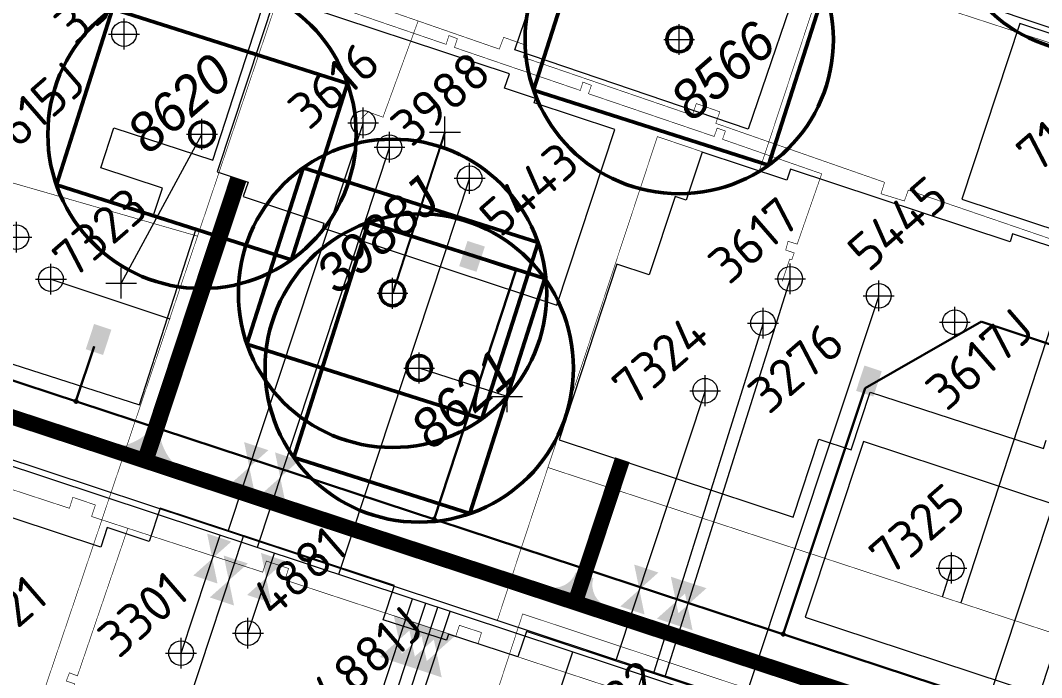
# Model space of a CAD drawing. Header units: millimetres. Extents: x 519 to 9564855, y -810 to 5021775.
# Drawn here: x 9542278.3 to 9542609.5, y 4997419.1 to 4997632.2 of the extents above; entities that cross this region are included whole.
import ezdxf
from ezdxf.enums import TextEntityAlignment as Align

# ---------------------------------------------------------------- set-up
doc = ezdxf.new("R2010")
doc.units = ezdxf.units.MM
doc.header["$LTSCALE"] = 2
doc.header["$MEASUREMENT"] = 0
doc.header["$PDMODE"] = 2
doc.header["$PDSIZE"] = 5
doc.linetypes.add('92051501$0$DASHED', pattern=[0.75, 0.5, -0.25])
for name, color, linetype in [('42 доп. скв. на 2009 год', 96, 'Continuous'), ('Existing roads', 41, 'Continuous'), ('Future Roads', 44, 'Continuous'), ('new 100 wells', 131, 'Continuous'), ('OilColl&Flowlines', 3, 'Continuous'), ('Stage 12 wells.Text&Frame', 52, 'Continuous'), ('Stage8 wlls text', 7, 'Continuous'), ('Wels of 13phase', 200, 'Continuous'), ('Скважины  2018 года', 7, 'Continuous'), ('Скважины - Конфликты наземки', 92, 'Continuous'), ('Скважины 2019г.', 241, 'Continuous'), ('Скважины на 2015 год', 7, 'Continuous'), ('Скважины на 2016 год.', 40, 'Continuous'), ('Скважины на 2020 год', 140, 'Continuous'), ('Скважины на 2021 год', 7, 'Continuous')]:
    doc.layers.add(name, color=color, linetype=linetype)
for name, color, linetype, lineweight in [('WELLS(drilled after 2000y)', 6, 'Continuous', 40), ('неф.коллектор', 94, 'g5_122_n', 30), ('Скважины на 2022 год', 60, 'Continuous', 13), ('Скважины на 2023 год', 201, 'Continuous', 20), ('Скважины на 2026', 222, 'Continuous', 50), ('Скважины на 2026 доп.', 222, 'Continuous', 50), ('Скважины на 2027 год', 20, 'Continuous', 50), ('Электро', 1, 'Continuous', 30), ('Электроснаб', 1, 'Continuous', 18), ('Электроснабжене', 1, 'Continuous', 18)]:
    doc.layers.add(name, color=color, linetype=linetype, lineweight=lineweight)
doc.styles.add('Elect', font='isocpeur.ttf')
doc.styles.add('GeoApp', font='', dxfattribs={"height": 1})
doc.styles.add('Line_GUGK', font='')
doc.styles.get("Standard").update_dxf_attribs({"font": 'isocpeur.ttf', "width": 0.5})
doc.styles.get('GeoApp').set_extended_font_data('D431', italic=True)
doc.styles.get('Line_GUGK').set_extended_font_data('Bm431', italic=True)
doc.linetypes.add('g5_122_n', pattern='A,1,-1,1.5,-0.3,["Н",GeoApp,S=1,R=0,X=0,Y=-0.5],-1.5,1.5,-1,4,-1,4,-1,3', length=20.8)

msp = doc.modelspace()

# ---------------------------------------------------------------- hatches: boundary and pattern name
at = {"layer": 'Existing roads', "lineweight": 0}
h = msp.add_hatch(color=256, dxfattribs=at)
h.paths.add_polyline_path([(9542321.91592, 4997498.69002), (9542323.50316, 4997498.09326, 0.155118741), (9542328.03582, 4997488.55625), (9542319.48022, 4997491.30939)])
h.paths.add_polyline_path([(9542320.39022, 4997499.26365), (9542321.91592, 4997498.69002), (9542319.48022, 4997491.30939), (9542310.68429, 4997494.13987, 0.161550784)])
msp.add_hatch(color=256, dxfattribs=at).paths.add_polyline_path([(9542468.96382, 4997442.01129, -0.406846034), (9542464.14232, 4997451.30732), (9542458.44152, 4997453.19362, -0.406846034), (9542449.02686, 4997448.60807)])
at = {"layer": 'Электро'}
for points in [[(9542420.62834, 4997552.52662), (9542426.24058, 4997550.66963), (9542428.94781, 4997558.85149), (9542423.33557, 4997560.70848)], [(9542299.49595, 4997525.57202), (9542305.10818, 4997523.71504), (9542307.81541, 4997531.8969), (9542302.20318, 4997533.75388)], [(9542557.68816, 4997518.40269), (9542552.07593, 4997520.25967), (9542549.3687, 4997512.07781), (9542554.98093, 4997510.22083)]]:
    msp.add_hatch(color=256, dxfattribs=at).paths.add_polyline_path(points)
at = {"layer": 'Электроснаб', "linetype": '92051501$0$DASHED', "lineweight": 0}
for points in [[(9542420.62834, 4997552.52662), (9542426.24058, 4997550.66963), (9542428.94781, 4997558.85149), (9542423.33557, 4997560.70848)], [(9542299.49595, 4997525.57202), (9542305.10818, 4997523.71504), (9542307.81541, 4997531.8969), (9542302.20318, 4997533.75388)], [(9542557.68816, 4997518.40269), (9542552.07593, 4997520.25967), (9542549.3687, 4997512.07781), (9542554.98093, 4997510.22083)]]:
    msp.add_hatch(color=1, dxfattribs=at).paths.add_polyline_path(points)
at = {"layer": 'Электроснабжене', "linetype": '92051501$0$DASHED', "lineweight": 0}
for points in [[(9542420.62834, 4997552.52662), (9542426.24058, 4997550.66963), (9542428.94781, 4997558.85149), (9542423.33557, 4997560.70848)], [(9542299.49595, 4997525.57202), (9542305.10818, 4997523.71504), (9542307.81541, 4997531.8969), (9542302.20318, 4997533.75388)], [(9542557.68816, 4997518.40269), (9542552.07593, 4997520.25967), (9542549.3687, 4997512.07781), (9542554.98093, 4997510.22083)]]:
    msp.add_hatch(color=1, dxfattribs=at).paths.add_polyline_path(points)

# ---------------------------------------------------------------- linework, layer by layer
at = {"color": 1, "linetype": 'ByBlock', "lineweight": 0, "ltscale": 80}
msp.add_line((9542321.05625, 4997728.06518), (9542748.71131, 4997583.88486), dxfattribs=at)
at = {"layer": '42 доп. скв. на 2009 год', "color": 0, "linetype": 'ByBlock', "lineweight": 0}
msp.add_lwpolyline([(9542320.06132, 4997463.2551), (9542306.43745, 4997467.76299), (9542304.33518, 4997461.40945)], dxfattribs=at)
msp.add_circle((9542330.4, 4997427), 4, dxfattribs=at)
msp.add_point((9542330.4, 4997427), dxfattribs=at)
at = {"layer": 'DEFPOINTS', "color": 0, "lineweight": 0, "ltscale": 80}
msp.add_point((9542352.1, 4997433.5), dxfattribs=at)
msp.add_point((9542352.1, 4997433.5), dxfattribs=at)
msp.add_point((9542352.1, 4997433.5), dxfattribs=at)
msp.add_point((9542352.1, 4997433.5), dxfattribs=at)
msp.add_point((9542352.1, 4997433.5), dxfattribs=at)
at = {"layer": 'Existing roads', "lineweight": 0}
msp.add_line((9542116.83, 4997555.89), (9543666.82, 4997045.14), dxfattribs=at)
at = {"layer": 'Existing roads', "color": 3, "linetype": 'ByBlock', "lineweight": 0, "ltscale": 80}
msp.add_line((9542471.3, 4997393.3), (9542480.75547, 4997421.87656), dxfattribs=at)
at = {"layer": 'Existing roads', "lineweight": 0, "const_width": 5.4}
msp.add_lwpolyline([(9542349.06391, 4997580.93286), (9542318.76511, 4997489.36302)], dxfattribs=at)
at = {"layer": 'Existing roads', "lineweight": 0, "const_width": 5, "flags": 128}
for points in [[(9542116.88988, 4997555.89), (9542853.50174, 4997313.14322)], [(9542473.55377, 4997489.72982), (9542458.22557, 4997443.40452)]]:
    msp.add_lwpolyline(points, dxfattribs=at)
at = {"layer": 'Future Roads', "color": 51, "lineweight": 0, "ltscale": 80}
msp.add_point((9542352.1, 4997433.5), dxfattribs=at)
at = {"layer": 'new 100 wells', "color": 0, "linetype": 'ByBlock', "lineweight": 0}
for points in [[(9542435.37091, 4997610.2468), (9542436.91798, 4997614.92241), (9542360.93745, 4997640.06299), (9542342.08202, 4997583.0776), (9542352.12909, 4997579.7532)], [(9542675.96074, 4997537.34721), (9542676.11798, 4997537.82241), (9542600.13745, 4997562.96299), (9542599.30332, 4997560.44204)]]:
    msp.add_lwpolyline(points, dxfattribs=at)
msp.add_circle((9542389.5, 4997599), 4, dxfattribs=at)
at = {"layer": 'new 100 wells', "color": 0, "linetype": 'ByBlock', "lineweight": 0, "ltscale": 80}
msp.add_point((9542389.5, 4997599), dxfattribs=at)
at = {"layer": 'OilColl&Flowlines', "lineweight": 0}
for p, q in [((9542695.19707, 4997348.73558, 0), (9540718.01393, 4998002.8832)), ((9542389.5, 4997599), (9542345.63202, 4997466.42102)), ((9542398, 4997591.1), (9542355.04322, 4997461.27489)), ((9542424, 4997581), (9542381.48996, 4997452.52503)), ((9542628.7, 4997521.9), (9542584.27089, 4997387.62518)), ((9542209.11018, 4997511.75906), (9542695.84349, 4997350.70783))]:
    msp.add_line(p, q, dxfattribs=at)
at = {"layer": 'OilColl&Flowlines', "linetype": 'ByBlock', "lineweight": 0}
for p, q in [((9542528, 4997548.4), (9542487.45096, 4997419.66114)), ((9542519.2, 4997534), (9542483.81386, 4997420.86459)), ((9542302.5, 4997319.4), (9542350.65176, 4997464.92552))]:
    msp.add_line(p, q, dxfattribs=at)
at = {"layer": 'OilColl&Flowlines', "linetype": 'ByBlock', "lineweight": 0, "ltscale": 80}
for p, q in [((9542330.4, 4997427), (9542343.05178, 4997465.24088, 0)), ((9542352.1, 4997433.5), (9542360.67256, 4997459.41114, 0)), ((9542320.1136, 4997186.51457), (9542405.45262, 4997444.59591, 0)), ((9542334.08209, 4997214.2519, 0), (9542409.81286, 4997443.15335, 0)), ((9542337.94612, 4997213.03443, 0), (9542413.65871, 4997441.88097, 0)), ((9542343.49378, 4997216.33453), (9542417.67495, 4997440.55222, 0))]:
    msp.add_line(p, q, dxfattribs=at)
at = {"layer": 'OilColl&Flowlines', "color": 3, "linetype": 'ByBlock', "lineweight": 0, "ltscale": 80, "const_width": 0.2}
msp.add_lwpolyline([(9542433.52423, 4997852.13291), (9542298.12325, 4997450.66014), (9542298.12325, 4997450.66014), (9542234.11464, 4997261.67999)], dxfattribs=at)
at = {"layer": 'OilColl&Flowlines', "linetype": 'ByBlock', "lineweight": 0, "ltscale": 50, "const_width": 0.2}
msp.add_lwpolyline([(9542142.76309, 4997617.7755), (9542335.75416, 4997562.23825)], dxfattribs=at)
at = {"layer": 'OilColl&Flowlines', "linetype": 'ByBlock', "lineweight": 0, "ltscale": 200, "const_width": 0.2}
msp.add_lwpolyline([(9542282.73511, 4997404.97693), (9542415.75477, 4997361.93436), (9542441.21901, 4997439.71558), (9542528.41702, 4997410.76073), (9542581.47802, 4997393.32576), (9542741.87097, 4997340.58789), (9542720.78303, 4997276.82783), (9542791.66302, 4997254.30651)], dxfattribs=at)
at = {"layer": 'OilColl&Flowlines', "lineweight": 0}
for points in [[(9542358.72798, 4997492.82714), (9542352.54796, 4997487.32257), (9542350.87088, 4997495.42691)], [(9542368.74524, 4997489.51261), (9542362.56521, 4997484.00805), (9542360.88813, 4997492.11239)], [(9542354.22504, 4997479.21823), (9542346.36794, 4997481.81801), (9542352.54796, 4997487.32257)], [(9542364.2423, 4997475.90371), (9542356.38519, 4997478.50348), (9542362.56521, 4997484.00805)], [(9542346.72722, 4997463.17517, 0), (9542340.5472, 4997457.67061, 0), (9542338.87012, 4997465.77495, 0)], [(9542352.08037, 4997456.07026), (9542345.90035, 4997450.56569), (9542344.22327, 4997458.67003)], [(9542364.19307, 4997456.87715, 0), (9542358.01305, 4997451.37259, 0), (9542356.33596, 4997459.47693, 0)], [(9542342.22428, 4997449.56626, 0), (9542334.36718, 4997452.16604, 0), (9542340.5472, 4997457.67061, 0)], [(9542485.24995, 4997453.14026), (9542479.06993, 4997447.63569), (9542477.39285, 4997455.74003)], [(9542497.13704, 4997449.20703), (9542490.95702, 4997443.70247), (9542489.27994, 4997451.80681)], [(9542347.57743, 4997442.46135), (9542339.72033, 4997445.06112), (9542345.90035, 4997450.56569)], [(9542359.69013, 4997443.26825, 0), (9542351.83302, 4997445.86802, 0), (9542358.01305, 4997451.37259, 0)], [(9542500.83632, 4997448.04187), (9542494.65629, 4997442.5373), (9542492.97921, 4997450.64164)], [(9542480.74701, 4997439.53135), (9542472.8899, 4997442.13112), (9542479.06993, 4997447.63569)], [(9542492.6341, 4997435.59813), (9542484.777, 4997438.1979), (9542490.95702, 4997443.70247)], [(9542496.33337, 4997434.43296), (9542488.47627, 4997437.03274), (9542494.65629, 4997442.5373)], [(9542402.72758, 4997423.18584, 0), (9542394.87048, 4997425.78562, 0), (9542401.0505, 4997431.29018, 0)], [(9542407.08781, 4997421.74329, 0), (9542399.23071, 4997424.34306, 0), (9542405.41073, 4997429.84763, 0)], [(9542410.93367, 4997420.47091, 0), (9542403.07657, 4997423.07068, 0), (9542409.25659, 4997428.57525, 0)], [(9542414.9499, 4997419.14216, 0), (9542407.0928, 4997421.74193, 0), (9542413.27282, 4997427.2465, 0)]]:
    msp.add_solid(points, dxfattribs=at)
at = {"layer": 'OilColl&Flowlines', "linetype": 'ByBlock', "lineweight": 0}
for points in [[(9542407.23062, 4997436.79483, 0), (9542401.05059, 4997431.29027, 0), (9542399.37351, 4997439.39461, 0)], [(9542411.59085, 4997435.35227, 0), (9542405.41082, 4997429.84771, 0), (9542403.73374, 4997437.95205, 0)], [(9542415.4367, 4997434.07989, 0), (9542409.25668, 4997428.57533, 0), (9542407.5796, 4997436.67967, 0)], [(9542419.45294, 4997432.75115, 0), (9542413.27291, 4997427.24658, 0), (9542411.59583, 4997435.35092, 0)]]:
    msp.add_solid(points, dxfattribs=at)
at = {"layer": 'Stage 12 wells.Text&Frame', "color": 0, "linetype": 'ByBlock', "lineweight": 0}
for points in [[(9542444.9419, 4997605.4836), (9542445.41798, 4997606.92241), (9542435.37091, 4997610.2468)], [(9542352.12909, 4997579.7532), (9542350.58202, 4997575.07759), (9542376.75809, 4997566.4164)], [(9542395.92219, 4997437.75288), (9542395.92219, 4997437.75288), (9542399.61798, 4997448.92241), (9542323.63745, 4997474.06299), (9542320.06132, 4997463.2551)], [(9542514.95697, 4997398.46245), (9542518.41798, 4997408.92241), (9542442.43745, 4997434.06299), (9542439.70296, 4997425.79873)]]:
    msp.add_lwpolyline(points, dxfattribs=at)
for centre in [(9542398, 4997591.1), (9542352.1, 4997433.5)]:
    msp.add_circle(centre, 4, dxfattribs=at)
for p in [(9542398, 4997591.1), (9542352.1, 4997433.5)]:
    msp.add_point(p, dxfattribs=at)
at = {"layer": 'Stage8 wlls text', "color": 0, "linetype": 'ByBlock', "lineweight": 0}
msp.add_lwpolyline([(9542321.51013, 4997569.03425), (9542324.41798, 4997577.82241), (9542304.42135, 4997584.43893)], dxfattribs=at)
msp.add_circle((9542277, 4997561.9), 4, dxfattribs=at)
msp.add_point((9542277, 4997561.9), dxfattribs=at)
at = {"layer": 'WELLS(drilled after 2000y)', "color": 6, "lineweight": 0, "const_width": 0.2}
for points in [[(9542375.564, 4997638.414), (9542416.402, 4997624.433), (9542417.279, 4997627.301), (9542420.046, 4997626.285), (9542419.086, 4997623.445), (9542459.918, 4997609.492), (9542460.75994, 4997612.20254), (9542463.50607, 4997611.16365), (9542462.57661, 4997608.43051), (9542503.352, 4997594.564), (9542504.30217, 4997597.27722), (9542506.967, 4997596.344), (9542506.055, 4997593.65), (9542538.212, 4997582.46), (9542530.277, 4997559.664), (9542527.307, 4997560.555), (9542526.535, 4997557.751), (9542529.28936, 4997556.79041), (9542528.553, 4997554.679), (9542527.816, 4997554.78), (9542525.434, 4997547.619)], [(9542609.994, 4997369.14), (9542551.79008, 4997388.8095), (9542552.921, 4997392.156), (9542545.74484, 4997394.59125), (9542544.556, 4997391.088), (9542489.375, 4997409.28), (9542490.6255, 4997413.04088), (9542483.34995, 4997415.40877), (9542482.194, 4997411.857), (9542426.745, 4997430.023), (9542427.855, 4997433.678), (9542420.68763, 4997436.01732), (9542419.538, 4997432.495), (9542364.088, 4997450.729), (9542365.28169, 4997454.47009), (9542358.08255, 4997456.8493), (9542356.898, 4997453.265), (9542301.36102, 4997471.31297), (9542302.63611, 4997475.04483), (9542295.31, 4997477.548), (9542294.194, 4997473.977), (9542238.812, 4997492.121)], [(9542313.18939, 4997467.61107), (9542296.799, 4997419.628), (9542294.201, 4997420.621), (9542293.175, 4997417.955), (9542295.90388, 4997417.02928), (9542271.924, 4997346.499), (9542269.043, 4997347.514), (9542268.035, 4997344.9), (9542270.866, 4997343.787), (9542263.329, 4997321.933), (9542294.283, 4997311.413), (9542294.90615, 4997313.52191), (9542299.891, 4997312.06), (9542298.658, 4997306.862), (9542299.439, 4997305.361)]]:
    msp.add_lwpolyline(points, dxfattribs=at)
for points, elevation in [([(9542392.947, 4997637.011), (9542433.62, 4997622.907), (9542435.078, 4997626.724), (9542442.575, 4997624.054), (9542441.387, 4997620.25), (9542496.243, 4997601.457), (9542497.538, 4997605.24), (9542505.169, 4997602.58), (9542503.85797, 4997598.82632), (9542558.608, 4997579.704), (9542557.4601, 4997575.9765), (9542565.031, 4997573.645), (9542566.298, 4997577.162), (9542621.12, 4997558.372)], -23.199), ([(9542407.263, 4997631.91), (9542395.909, 4997600.832), (9542391.099, 4997602.53), (9542388.83096, 4997600.3425)], -23.202)]:
    msp.add_lwpolyline(points, dxfattribs=dict(at, elevation=elevation))
at = {"layer": 'WELLS(drilled after 2000y)', "color": 0, "linetype": 'ByBlock', "lineweight": 0}
msp.add_lwpolyline([(9542526.93427, 4997580.36479), (9542499.43745, 4997589.46299), (9542494.27455, 4997573.85954)], dxfattribs=at)
msp.add_circle((9542528, 4997548.4), 4, dxfattribs=at)
at = {"layer": 'WELLS(drilled after 2000y)', "color": 0, "linetype": 'ByBlock', "lineweight": 0, "ltscale": 5}
msp.add_point((9542528, 4997548.4), dxfattribs=at)
at = {"layer": 'Wels of 13phase', "color": 0, "linetype": 'ByBlock', "lineweight": 0}
for points in [[(9542494.27455, 4997573.85954), (9542490.63745, 4997575.06299), (9542482.26458, 4997549.66783)], [(9542537.33759, 4997496.38644), (9542547.76255, 4997492.93701), (9542553.96189, 4997511.68866)]]:
    msp.add_lwpolyline(points, dxfattribs=at)
msp.add_circle((9542519.2, 4997534), 4, dxfattribs=at)
msp.add_point((9542519.2, 4997534), dxfattribs=at)
at = {"layer": 'неф.коллектор', "color": 3, "linetype": 'ByBlock', "lineweight": 0, "ltscale": 50, "const_width": 0.2}
for points in [[(9543189.50784, 4997436.18053), (9542539.56315, 4997648.6889), (9542517.9406, 4997583.34064), (9542484.92019, 4997594.52616), (9542433.0198, 4997437.67143)], [(9542449.41894, 4997487.19561), (9543438.36366, 4997162.97401)]]:
    msp.add_lwpolyline(points, dxfattribs=at)
at = {"layer": 'Скважины  2018 года', "color": 3, "lineweight": 0, "ltscale": 50}
for p, q in [((9542631.1, 4997590.2), (9542583.32933, 4997443.29362)), ((9542500.4, 4997512.1), (9542471.55409, 4997424.92113)), ((9542577.38989, 4997445.24084), (9542580.3, 4997454.6))]:
    msp.add_line(p, q, dxfattribs=at)
at = {"layer": 'Скважины  2018 года', "color": 3, "linetype": 'ByBlock', "lineweight": 0, "ltscale": 50}
for p, q in [((9542556.7, 4997542.9), (9542514.37079, 4997415.4249)), ((9542445.8, 4997392.2), (9542457.44441, 4997427.39563, 0))]:
    msp.add_line(p, q, dxfattribs=at)
at = {"layer": 'Скважины  2018 года', "color": 0, "linetype": 'ByBlock', "lineweight": 0}
for points in [[(9542583.7178, 4997574.23358), (9542659.69478, 4997549.18368), (9542678.4822, 4997606.16642), (9542602.50522, 4997631.21632)], [(9542532.89664, 4997438.69649), (9542608.84031, 4997413.54576), (9542627.70336, 4997470.50351), (9542551.75969, 4997495.65424)]]:
    msp.add_lwpolyline(points, close=True, dxfattribs=at)
for points in [[(9542599.30332, 4997560.44204), (9542528.10522, 4997583.91632), (9542526.93427, 4997580.36479)], [(9542482.26458, 4997549.66783), (9542471.80522, 4997553.11632), (9542453.0178, 4997496.13358), (9542528.99478, 4997471.08368), (9542537.33759, 4997496.38644)], [(9542304.33518, 4997461.40945), (9542247.77054, 4997480.05903)], [(9542439.6967, 4997425.77981), (9542417.19896, 4997433.1974), (9542416.54596, 4997431.21684), (9542416.54596, 4997431.21684)]]:
    msp.add_lwpolyline(points, dxfattribs=at)
for centre, radius in [((9542556.7, 4997542.9), 4), ((9542500.4, 4997512.1), 4), ((9542580.3, 4997454.6), 4.0951)]:
    msp.add_circle(centre, radius, dxfattribs=at)
msp.add_point((9542556.7, 4997542.9), dxfattribs=at)
at = {"layer": 'Скважины - Конфликты наземки', "linetype": 'ByBlock', "lineweight": 0}
msp.add_circle((9542492, 4997626), 4, dxfattribs=at)
at = {"layer": 'Скважины - Конфликты наземки', "linetype": 'ByBlock', "lineweight": 0, "ltscale": 80}
msp.add_point((9542492, 4997626), dxfattribs=at)
at = {"layer": 'Скважины 2019г.', "color": 0, "linetype": 'ByBlock', "lineweight": 0}
for p in [(9542500.4, 4997512.1), (9542580.3, 4997454.6)]:
    msp.add_point(p, dxfattribs=at)
at = {"layer": 'Скважины на 2015 год', "color": 3, "linetype": 'ByBlock', "lineweight": 0, "ltscale": 5}
msp.add_line((9542288.2, 4997548.3), (9542326.7192, 4997535.44901), dxfattribs=at)
at = {"layer": 'Скважины на 2015 год', "color": 0, "linetype": 'ByBlock', "lineweight": 0}
msp.add_lwpolyline([(9542533.74307, 4997653.6809), (9542514.3737, 4997596.89334), (9542438.65695, 4997622.71917), (9542458.02632, 4997679.50673), (9542533.74307, 4997653.6809)], dxfattribs=at)
at = {"layer": 'Скважины на 2016 год.', "color": 0, "linetype": 'ByBlock', "lineweight": 0}
msp.add_lwpolyline([(9542243.69759, 4997541.14958), (9542240.74876, 4997531.98011), (9542316.90743, 4997507.48812), (9542335.27642, 4997564.60712), (9542321.51013, 4997569.03425)], dxfattribs=at)
msp.add_circle((9542288.2, 4997548.3), 4, dxfattribs=at)
msp.add_point((9542288.2, 4997548.3), dxfattribs=at)
at = {"layer": 'Скважины на 2020 год', "color": 0, "linetype": 'ByBlock', "lineweight": 0}
for points in [[(9542308.60848, 4997597.32561), (9542340.67175, 4997586.90762), (9542359.21277, 4997643.97102), (9542283.12825, 4997668.69238), (9542281.57609, 4997663.91861)], [(9542376.75809, 4997566.4164), (9542376.28202, 4997564.9776), (9542452.26254, 4997539.83702), (9542471.11798, 4997596.82241), (9542444.9419, 4997605.4836)]]:
    msp.add_lwpolyline(points, dxfattribs=at)
for centre in [(9542311.9, 4997627.8), (9542424, 4997581)]:
    msp.add_circle(centre, 4, dxfattribs=at)
msp.add_point((9542424, 4997581), dxfattribs=at)
at = {"layer": 'Скважины на 2021 год', "color": 0, "linetype": 'ByBlock', "lineweight": 0}
msp.add_lwpolyline([(9542553.96189, 4997511.68866), (9542610.17175, 4997493.40762), (9542611.06969, 4997496.1214)], dxfattribs=at)
msp.add_circle((9542581.4, 4997534.3), 4, dxfattribs=at)
for p in [(9542311.9, 4997627.8), (9542581.4, 4997534.3)]:
    msp.add_point(p, dxfattribs=at)
at = {"layer": 'Скважины на 2022 год', "color": 0, "linetype": 'ByBlock', "lineweight": 0}
msp.add_lwpolyline([(9542304.42135, 4997584.43893), (9542308.60848, 4997597.32561)], dxfattribs=at)
at = {"layer": 'Скважины на 2023 год', "color": 0, "linetype": 'ByBlock', "lineweight": 0}
msp.add_lwpolyline([(9542416.54596, 4997431.21684), (9542395.92219, 4997437.75288)], dxfattribs=at)
at = {"layer": 'Скважины на 2026', "linetype": 'ByBlock', "ltscale": 50}
for points in [[(9542444.77913, 4997609.56257), (9542521.00178, 4997585.27044), (9542539.22087, 4997642.43743), (9542462.99822, 4997666.72956)], [(9542289.97913, 4997578.83257), (9542366.20178, 4997554.54044), (9542384.42087, 4997611.70743), (9542308.19822, 4997635.99956)], [(9542424.10738, 4997472.2491), (9542448.39951, 4997548.47175), (9542391.23252, 4997566.69085), (9542366.94039, 4997490.4682)]]:
    msp.add_lwpolyline(points, close=True, dxfattribs=at)
for centre in [(9542492, 4997626), (9542337.2, 4997595.27), (9542407.67, 4997519.47)]:
    msp.add_circle(centre, 50, dxfattribs=at)
at = {"layer": 'Скважины на 2026', "linetype": 'ByBlock'}
for centre in [(9542492, 4997626), (9542337.2, 4997595.27), (9542407.67, 4997519.47)]:
    msp.add_circle(centre, 4, dxfattribs=at)
at = {"layer": 'Скважины на 2026', "linetype": 'ByBlock', "lineweight": 0}
for p in [(9542492, 4997626), (9542337.2, 4997595.27), (9542311, 4997547), (9542407.67, 4997519.47), (9542436.2, 4997510.2)]:
    msp.add_point(p, dxfattribs=at)
at = {"layer": 'Скважины на 2026 доп.', "lineweight": 5}
for p, q in [((9542337.2, 4997595.27), (9542311, 4997547)), ((9542436.2, 4997510.2), (9542407.6683, 4997519.47051))]:
    msp.add_line(p, q, dxfattribs=at)
at = {"layer": 'Скважины на 2027 год', "lineweight": 25}
msp.add_line((9542416, 4997596), (9542399.00407, 4997543.69189), dxfattribs=at)
at = {"layer": 'Скважины на 2027 год', "linetype": 'ByBlock', "ltscale": 50}
msp.add_lwpolyline([(9542351.78319, 4997527.25446), (9542428.00584, 4997502.96233), (9542446.22494, 4997560.12932), (9542370.00229, 4997584.42145)], close=True, dxfattribs=at)
for centre in [(9542627.04226, 4997671.63932), (9542399.00407, 4997543.69189)]:
    msp.add_circle(centre, 50, dxfattribs=at)
at = {"layer": 'Скважины на 2027 год', "linetype": 'ByBlock'}
msp.add_circle((9542399.00407, 4997543.69189), 4, dxfattribs=at)
at = {"layer": 'Скважины на 2027 год', "linetype": 'ByBlock', "lineweight": 0}
for p in [(9542416, 4997596), (9542399, 4997543.7)]:
    msp.add_point(p, dxfattribs=at)
at = {"layer": 'Электро', "ltscale": 0.7}
for p, q in [((9542425.17865, 4997555.58975), (9542439.04108, 4997551.08557)), ((9542439.04108, 4997551.08557), (9542412.49946, 4997470.45196, 0)), ((9542184.7772, 4997545.40977, 0), (9542822.8784, 4997335.37027, 0)), ((9542525.7181, 4997433.18454, 0), (9542552.32823, 4997512.92863, 0))]:
    msp.add_line(p, q, dxfattribs=at)
at = {"layer": 'Электро', "ltscale": 2}
for p, q in [((9542552.32823, 4997512.92863, 0), (9542590.01003, 4997534.56072)), ((9542590.19188, 4997534.50189, 0), (9542628.00029, 4997521.99043))]:
    msp.add_line(p, q, dxfattribs=at)
at = {"layer": 'Электро'}
msp.add_line((9542302.1715, 4997526.45385), (9542296.32506, 4997508.69231, 0), dxfattribs=at)
for centre, start, end in [((9542296.32506, 4997508.69231, 0), 162.0000001, 342.0000001), ((9542296.32506, 4997508.69231, 0), 162.0000001, 342.0000001), ((9542296.32506, 4997508.69231, 0), 162.0000001, 342.0000001), ((9542296.32506, 4997508.69231, 0), 342.0000001, 162.0000001), ((9542296.32506, 4997508.69231, 0), 342.0000001, 162.0000001), ((9542296.32506, 4997508.69231, 0), 342.0000001, 162.0000001), ((9542412.49946, 4997470.45196, 0), 162, 342), ((9542412.49946, 4997470.45196, 0), 162, 342), ((9542412.49946, 4997470.45196, 0), 162, 342), ((9542412.49946, 4997470.45196, 0), 342, 162), ((9542412.49946, 4997470.45196, 0), 342, 162), ((9542412.49946, 4997470.45196, 0), 342, 162), ((9542525.7181, 4997433.18454, 0), 162, 342), ((9542525.7181, 4997433.18454, 0), 162, 342), ((9542525.7181, 4997433.18454, 0), 162, 342), ((9542525.7181, 4997433.18454, 0), 342, 162), ((9542525.7181, 4997433.18454, 0), 342, 162), ((9542525.7181, 4997433.18454, 0), 342, 162)]:
    msp.add_arc(centre, 0.5, start, end, dxfattribs=at)
at = {"layer": 'Электроснаб', "color": 1, "linetype": '92051501$0$DASHED', "lineweight": 0, "ltscale": 0.7}
for p, q in [((9542425.17865, 4997555.58975), (9542439.04108, 4997551.08557)), ((9542439.04108, 4997551.08557), (9542412.49946, 4997470.45196, 0)), ((9542184.7772, 4997545.40977, 0), (9542822.8784, 4997335.37027, 0)), ((9542525.7181, 4997433.18454, 0), (9542552.32823, 4997512.92863, 0))]:
    msp.add_line(p, q, dxfattribs=at)
at = {"layer": 'Электроснаб', "color": 1, "linetype": '92051501$0$DASHED', "lineweight": 0, "ltscale": 2}
for p, q in [((9542552.32823, 4997512.92863, 0), (9542590.01003, 4997534.56072)), ((9542590.19188, 4997534.50189, 0), (9542628.00029, 4997521.99043))]:
    msp.add_line(p, q, dxfattribs=at)
at = {"layer": 'Электроснаб', "color": 1, "linetype": '92051501$0$DASHED', "lineweight": 0}
msp.add_line((9542302.1715, 4997526.45385), (9542296.32506, 4997508.69231, 0), dxfattribs=at)
for centre, start, end in [((9542296.32506, 4997508.69231, 0), 162.0000001, 342.0000001), ((9542296.32506, 4997508.69231, 0), 162.0000001, 342.0000001), ((9542296.32506, 4997508.69231, 0), 162.0000001, 342.0000001), ((9542296.32506, 4997508.69231, 0), 342.0000001, 162.0000001), ((9542296.32506, 4997508.69231, 0), 342.0000001, 162.0000001), ((9542296.32506, 4997508.69231, 0), 342.0000001, 162.0000001), ((9542412.49946, 4997470.45196, 0), 162, 342), ((9542412.49946, 4997470.45196, 0), 162, 342), ((9542412.49946, 4997470.45196, 0), 162, 342), ((9542412.49946, 4997470.45196, 0), 342, 162), ((9542412.49946, 4997470.45196, 0), 342, 162), ((9542412.49946, 4997470.45196, 0), 342, 162), ((9542525.7181, 4997433.18454, 0), 162, 342), ((9542525.7181, 4997433.18454, 0), 162, 342), ((9542525.7181, 4997433.18454, 0), 162, 342), ((9542525.7181, 4997433.18454, 0), 342, 162), ((9542525.7181, 4997433.18454, 0), 342, 162), ((9542525.7181, 4997433.18454, 0), 342, 162)]:
    msp.add_arc(centre, 0.5, start, end, dxfattribs=at)
at = {"layer": 'Электроснабжене', "color": 1, "linetype": '92051501$0$DASHED', "lineweight": 0, "ltscale": 0.7}
for p, q in [((9542425.17865, 4997555.58975), (9542439.04108, 4997551.08557)), ((9542439.04108, 4997551.08557), (9542412.49946, 4997470.45196, 0)), ((9542184.7772, 4997545.40977, 0), (9542822.8784, 4997335.37027, 0)), ((9542525.7181, 4997433.18454, 0), (9542552.32823, 4997512.92863, 0))]:
    msp.add_line(p, q, dxfattribs=at)
at = {"layer": 'Электроснабжене', "color": 1, "linetype": '92051501$0$DASHED', "lineweight": 0, "ltscale": 2}
for p, q in [((9542552.32823, 4997512.92863, 0), (9542590.01003, 4997534.56072)), ((9542590.19188, 4997534.50189, 0), (9542628.00029, 4997521.99043))]:
    msp.add_line(p, q, dxfattribs=at)
at = {"layer": 'Электроснабжене', "color": 1, "linetype": '92051501$0$DASHED', "lineweight": 0}
msp.add_line((9542302.1715, 4997526.45385), (9542296.32506, 4997508.69231, 0), dxfattribs=at)
for centre, start, end in [((9542296.32506, 4997508.69231, 0), 162.0000001, 342.0000001), ((9542296.32506, 4997508.69231, 0), 162.0000001, 342.0000001), ((9542296.32506, 4997508.69231, 0), 162.0000001, 342.0000001), ((9542296.32506, 4997508.69231, 0), 342.0000001, 162.0000001), ((9542296.32506, 4997508.69231, 0), 342.0000001, 162.0000001), ((9542296.32506, 4997508.69231, 0), 342.0000001, 162.0000001), ((9542412.49946, 4997470.45196, 0), 162, 342), ((9542412.49946, 4997470.45196, 0), 162, 342), ((9542412.49946, 4997470.45196, 0), 162, 342), ((9542412.49946, 4997470.45196, 0), 342, 162), ((9542412.49946, 4997470.45196, 0), 342, 162), ((9542412.49946, 4997470.45196, 0), 342, 162), ((9542525.7181, 4997433.18454, 0), 162, 342), ((9542525.7181, 4997433.18454, 0), 162, 342), ((9542525.7181, 4997433.18454, 0), 162, 342), ((9542525.7181, 4997433.18454, 0), 342, 162), ((9542525.7181, 4997433.18454, 0), 342, 162), ((9542525.7181, 4997433.18454, 0), 342, 162)]:
    msp.add_arc(centre, 0.5, start, end, dxfattribs=at)

# ---------------------------------------------------------------- texts
at = {"layer": '42 доп. скв. на 2009 год', "color": 0, "linetype": 'ByBlock', "lineweight": 0, "style": 'Elect'}
msp.add_text('3301', height=12, rotation=41, dxfattribs=at).set_placement((9542310.15958, 4997424.86771))
at = {"layer": 'new 100 wells', "color": 0, "linetype": 'ByBlock', "lineweight": 0, "style": 'Elect'}
msp.add_text('3616', height=12, rotation=41, dxfattribs=at).set_placement((9542371.85255, 4997596.21263))
at = {"layer": 'Stage 12 wells.Text&Frame', "color": 0, "linetype": 'ByBlock', "lineweight": 0, "style": 'Elect'}
for s, p in [('3988', (9542405.11403, 4997590.73045)), ('4881', (9542360.15307, 4997438.03583)), ('4882', (9542459.95136, 4997393.3677))]:
    msp.add_text(s, height=12, rotation=41, dxfattribs=at).set_placement(p)
at = {"layer": 'WELLS(drilled after 2000y)', "color": 0, "linetype": 'ByBlock', "lineweight": 0, "style": 'Elect'}
msp.add_text('3617', height=12, rotation=41, dxfattribs=at).set_placement((9542508.1538, 4997546.08657))
at = {"layer": 'Wels of 13phase', "color": 0, "linetype": 'ByBlock', "lineweight": 0, "style": 'Elect'}
msp.add_text('3276', height=12, rotation=41, dxfattribs=at).set_placement((9542521.06864, 4997504.00477))
at = {"layer": 'Скважины  2018 года', "color": 0, "linetype": 'ByBlock', "lineweight": 0, "style": 'Elect'}
for s, p in [('7122', (9542608.1039, 4997582.15628)), ('5445', (9542553.3628, 4997550.19624)), ('7324', (9542476.96248, 4997506.50006)), ('7325', (9542560.35857, 4997451.62815)), ('7421', (9542264.15838, 4997423.23478))]:
    msp.add_text(s, height=12, rotation=41, dxfattribs=at).set_placement(p)
at = {"layer": 'Скважины на 2016 год.', "color": 0, "linetype": 'ByBlock', "lineweight": 0, "style": 'Elect'}
msp.add_text('7323', height=12, rotation=41, dxfattribs=at).set_placement((9542295.41031, 4997547.97078))
at = {"layer": 'Скважины на 2020 год', "color": 0, "linetype": 'ByBlock', "lineweight": 0}
msp.add_text('3539', height=12, rotation=41, dxfattribs=at).set_placement((9542298.32402, 4997621.1414), align=Align.BOTTOM_LEFT)
at = {"layer": 'Скважины на 2020 год', "color": 0, "linetype": 'ByBlock', "lineweight": 0, "style": 'Elect'}
msp.add_text('5443', height=12, rotation=41, dxfattribs=at).set_placement((9542433.93911, 4997561.46785))
at = {"layer": 'Скважины на 2021 год', "color": 0, "linetype": 'ByBlock', "lineweight": 0}
msp.add_text('3617J', height=12, rotation=41, dxfattribs=at).set_placement((9542581.061, 4997502.35033), align=Align.BOTTOM_LEFT)
at = {"layer": 'Скважины на 2022 год', "color": 0, "linetype": 'ByBlock', "lineweight": 0}
msp.add_text('3615J', height=12, rotation=41, dxfattribs=at).set_placement((9542273.25687, 4997582.11886), align=Align.BOTTOM_LEFT)
at = {"layer": 'Скважины на 2023 год', "color": 0, "linetype": 'ByBlock', "lineweight": 0, "style": 'Elect'}
msp.add_text('4881J', height=12, rotation=41, dxfattribs=at).set_placement((9542379.51768, 4997407.4193))
at = {"layer": 'Скважины на 2026', "linetype": 'ByBlock', "style": 'Line_GUGK'}
for s, p in [('8566', (9542496.15466, 4997599.05423)), ('8620', (9542319.86755, 4997588.38449)), ('8621', (9542411.82466, 4997492.52423))]:
    msp.add_text(s, height=12.5, rotation=41, dxfattribs=at).set_placement(p)
at = {"layer": 'Скважины на 2027 год', "linetype": 'ByBlock', "style": 'Line_GUGK'}
msp.add_text('3988J', height=12.5, rotation=41, dxfattribs=at).set_placement((9542381.00407, 4997542.79189))

doc.saveas('drawing.dxf')
